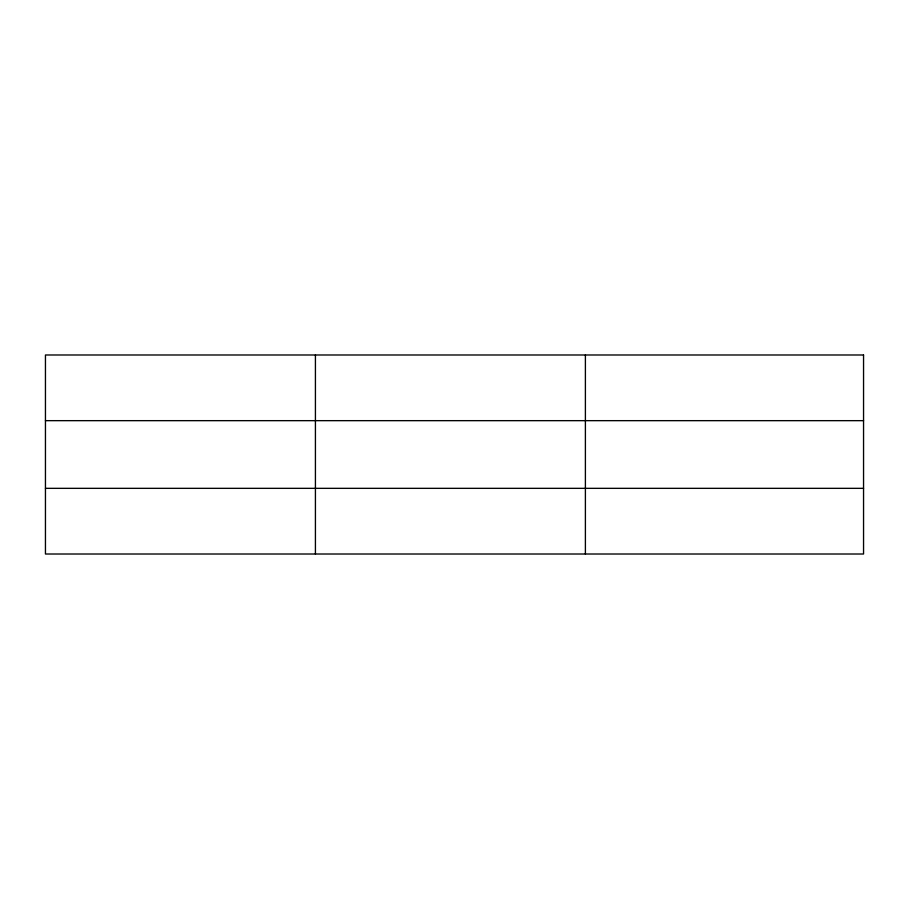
<?xml version="1.0" encoding="UTF-8"?>
<svg xmlns="http://www.w3.org/2000/svg" width="909" height="909" viewBox="0 0 909 909"><rect width="100%" height="100%" fill="white"/><g stroke="black" fill="none" stroke-linecap="round" stroke-linejoin="round"><path stroke-width="1.36" d="M315.423 554.013L315.423 354.987M585.396 554.013L585.396 354.987M45.45 420.662L863.55 420.662M45.45 488.338L863.55 488.338M863.55 354.987L863.55 554.013L45.45 554.013L45.45 354.987L863.55 354.987"/></g></svg>
